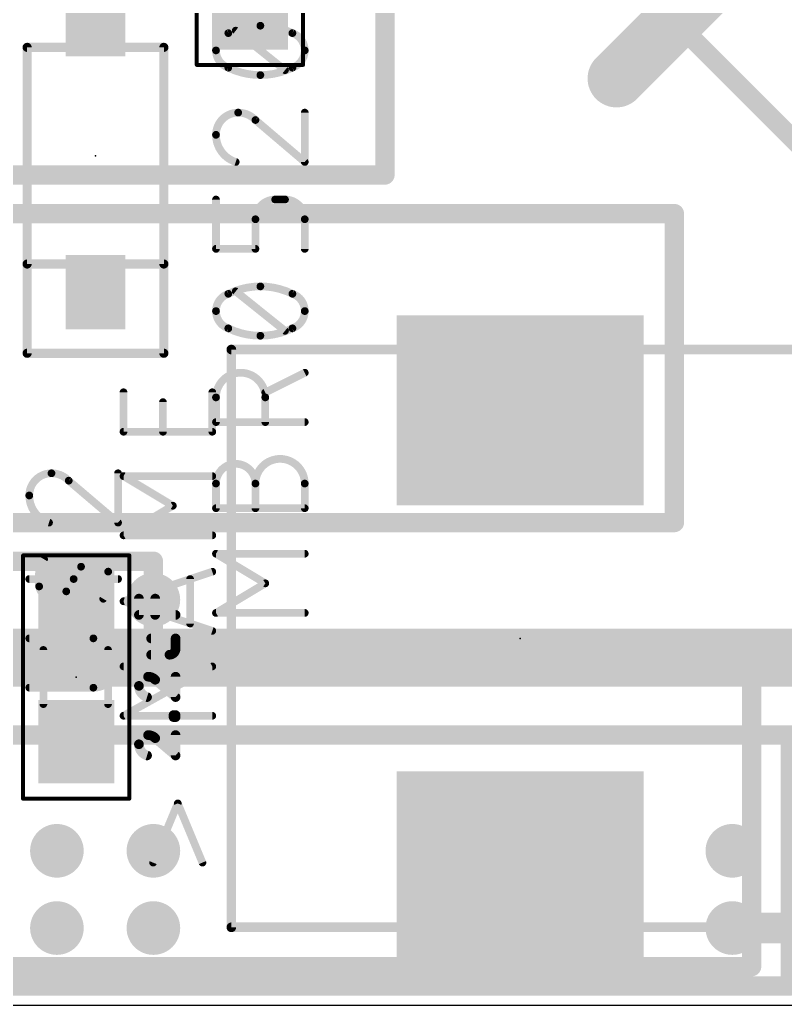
# Model space of a CAD drawing. Extents: x -0.3 to 81.4, y -1.5 to 30.2.
# Drawn here: x 18.81 to 28.89, y 0 to 12.96 of the extents above; entities that cross this region are included whole.
import ezdxf

# ---------------------------------------------------------------- set-up
doc = ezdxf.new("R2010")
doc.units = 0
for name, color, linetype in [('1', 12, 'CONTINUOUS'), ('16', 132, 'CONTINUOUS'), ('18', 110, 'CONTINUOUS'), ('20', 31, 'CONTINUOUS'), ('21', 253, 'CONTINUOUS'), ('23', 53, 'CONTINUOUS'), ('25', 253, 'CONTINUOUS'), ('27', 253, 'CONTINUOUS'), ('39', 12, 'CONTINUOUS'), ('49', 253, 'CONTINUOUS'), ('51', 253, 'CONTINUOUS')]:
    doc.layers.add(name, color=color, linetype=linetype)

# ---------------------------------------------------------------- blocks, each defined once
blk = doc.blocks.new('RECT')
blk.add_solid([(-0.5, -0.5), (0.5, -0.5), (-0.5, 0.5), (0.5, 0.5)])
blk = doc.blocks.new('ROUNDV')
at = {"const_width": 0.5}
blk.add_lwpolyline([(0, -0.25, 1), (0, 0.25, 1), (0, -0.25)], format="xyb", dxfattribs=at)

msp = doc.modelspace()

# ---------------------------------------------------------------- linework, layer by layer
at = {"layer": '1'}
for points, const_width in [([(23.622, 10.922), (23.622, 13.97)], 0.254), ([(28.194, 13.716), (26.67, 12.192)], 0.762), ([(11.176, 10.922), (23.622, 10.922)], 0.254), ([(27.432, 10.414), (17.018, 10.414)], 0.254), ([(27.432, 6.35), (27.432, 10.414)], 0.254), ([(17.018, 6.35), (27.432, 6.35)], 0.254), ([(16.51, 5.842), (20.574, 5.842)], 0.254), ([(20.574, 5.842), (20.574, 5.334)], 0.254), ([(20.574, 5.334), (20.574, 4.826)], 0.254), ([(20.574, 4.826), (18.542, 4.826)], 0.254), ([(28.448, 4.572), (16.764, 4.572)], 0.254), ([(28.448, 0.508), (28.448, 4.572)], 0.254), ([(29.3099, 1.016), (28.194, 1.016)], 0.4064), ([(16.764, 0.508), (28.448, 0.508)], 0.254)]:
    msp.add_lwpolyline(points, dxfattribs=dict(at, const_width=const_width))
for points, const_width in [([(26.5353, 12.3267, 1), (26.8047, 12.0573)], 0.381), ([(23.622, 10.8585, 1), (23.622, 10.9855)], 0.127), ([(23.5585, 10.922, 1), (23.6855, 10.922)], 0.127), ([(27.4955, 10.414, 1), (27.3685, 10.414)], 0.127), ([(27.432, 10.3505, 1), (27.432, 10.4775)], 0.127), ([(27.3685, 6.35, 1), (27.4955, 6.35)], 0.127), ([(27.432, 6.2865, 1), (27.432, 6.4135)], 0.127), ([(20.6375, 5.842, 1), (20.5105, 5.842)], 0.127), ([(20.574, 5.7785, 1), (20.574, 5.9055)], 0.127), ([(20.6375, 5.334, 1), (20.5105, 5.334)], 0.127), ([(20.5105, 5.334, 1), (20.6375, 5.334)], 0.127), ([(20.574, 4.7625, 1), (20.574, 4.8895)], 0.127), ([(20.5105, 4.826, 1), (20.6375, 4.826)], 0.127), ([(28.5115, 4.572, 1), (28.3845, 4.572)], 0.127), ([(28.448, 4.5085, 1), (28.448, 4.6355)], 0.127), ([(28.194, 1.1176, 1), (28.194, 0.9144)], 0.2032), ([(28.3845, 0.508, 1), (28.5115, 0.508)], 0.127), ([(28.448, 0.4445, 1), (28.448, 0.5715)], 0.127)]:
    msp.add_lwpolyline(points, format="xyb", dxfattribs=dict(at, const_width=const_width))
at = {"layer": '16'}
for points, const_width in [([(25.334, 15.052), (32.766, 7.62)], 0.254), ([(11.938, 4.572), (29.972, 4.572)], 0.762), ([(10.668, 3.556), (28.956, 3.556)], 0.254), ([(28.956, 3.556), (28.956, 0.254)], 0.254), ([(28.956, 0.254), (6.858, 0.254)], 0.254)]:
    msp.add_lwpolyline(points, dxfattribs=dict(at, const_width=const_width))
at = {"layer": '16', "const_width": 0.127}
for points in [[(29.0195, 3.556, 1), (28.8925, 3.556)], [(28.8925, 0.254, 1), (29.0195, 0.254)]]:
    msp.add_lwpolyline(points, format="xyb", dxfattribs=at)
at = {"layer": '20'}
msp.add_line((0, 0), (79.375, 0), dxfattribs=at)
at = {"layer": '21'}
for points, const_width in [([(18.912, 12.601), (18.912, 8.5769)], 0.12), ([(20.712, 8.5769), (20.712, 12.601)], 0.12), ([(18.912, 8.5769), (20.712, 8.5769)], 0.12), ([(29.2, 1.026), (21.6, 1.026)], 0.127)]:
    msp.add_lwpolyline(points, dxfattribs=dict(at, const_width=const_width))
for points, const_width in [([(18.942, 12.601, 1), (18.882, 12.601)], 0.06), ([(20.742, 12.601, 1), (20.682, 12.601)], 0.06), ([(18.912, 8.6069, 1), (18.912, 8.5469)], 0.06), ([(18.882, 8.5769, 1), (18.942, 8.5769)], 0.06), ([(20.682, 8.5769, 1), (20.742, 8.5769)], 0.06), ([(20.712, 8.5469, 1), (20.712, 8.6069)], 0.06), ([(21.6, 1.0577, 1), (21.6, 0.9943)], 0.0635)]:
    msp.add_lwpolyline(points, format="xyb", dxfattribs=dict(at, const_width=const_width))
at = {"layer": '23'}
for p in [(19.812, 11.176), (25.4, 4.826), (19.558, 4.318)]:
    msp.add_point(p, dxfattribs=at)
at = {"layer": '25', "const_width": 0.1016}
for points in [[(20.1808, 7.5447), (20.1808, 8.064)], [(21.3492, 8.064), (21.3492, 7.5447)], [(20.7001, 7.5447), (20.7001, 7.9341)], [(21.3492, 7.5447), (20.1808, 7.5447)], [(20.1088, 6.3493), (20.1088, 6.9984)], [(20.8299, 6.5716), (20.1808, 6.961)], [(20.1808, 6.961), (21.3492, 6.961)], [(19.4597, 6.901), (20.1088, 6.3493)], [(20.1808, 6.1821), (20.8299, 6.5716)], [(21.3492, 6.1821), (20.1808, 6.1821)], [(19.5246, 5.6071), (19.622, 5.7693)], [(20.1808, 5.3143), (21.3492, 5.7037)], [(20.1088, 5.6071), (18.9404, 5.6071)], [(19.5246, 5.6071), (19.4272, 5.4448)], [(21.0571, 5.6064), (21.0571, 5.0222)], [(21.3492, 4.9248), (20.1808, 5.3143)], [(19.7842, 4.8267), (18.9404, 4.8267)], [(20.1808, 3.8086), (21.3492, 4.4577)], [(21.3492, 4.4577), (20.1808, 4.4577)], [(18.9404, 4.1776), (19.7842, 4.1776)], [(21.3492, 3.8086), (20.1808, 3.8086)], [(20.5703, 1.8768), (20.8948, 2.6557)], [(20.8948, 2.6557), (21.2194, 1.8768)]]:
    msp.add_lwpolyline(points, dxfattribs=at)
at = {"layer": '25'}
for points, const_width in [([(20.2062, 8.064, 1), (20.1554, 8.064)], 0.0508), ([(21.3746, 8.064, 1), (21.3238, 8.064)], 0.0508), ([(20.7255, 7.9341, 1), (20.6747, 7.9341)], 0.0508), ([(20.1808, 7.5701, 1), (20.1808, 7.5193)], 0.0508), ([(20.1554, 7.5447, 1), (20.2062, 7.5447)], 0.0508), ([(20.6747, 7.5447, 1), (20.7255, 7.5447)], 0.0508), ([(21.3238, 7.5447, 1), (21.3746, 7.5447)], 0.0508), ([(21.3492, 7.5193, 1), (21.3492, 7.5701)], 0.0508), ([(19.2325, 6.9984, 0.4142), (18.9404, 6.7063)], 0.1016), ([(19.4597, 6.901, 0.2053), (19.2325, 6.9984)], 0.1016), ([(19.2325, 7.0238, 1), (19.2325, 6.973)], 0.0508), ([(19.2325, 6.973, 1), (19.2325, 7.0238)], 0.0508), ([(20.1342, 6.9984, 1), (20.0834, 6.9984)], 0.0508), ([(20.1939, 6.9828, 1), (20.1677, 6.9392)], 0.0508), ([(20.1808, 6.9864, 1), (20.1808, 6.9356)], 0.0508), ([(21.3492, 6.9356, 1), (21.3492, 6.9864)], 0.0508), ([(19.4761, 6.9204, 1), (19.4432, 6.8817)], 0.0508), ([(19.4413, 6.8835, 1), (19.4781, 6.9186)], 0.0508), ([(18.9404, 6.7063, 0.3252), (19.2, 6.3493)], 0.1016), ([(18.9658, 6.7063, 1), (18.915, 6.7063)], 0.0508), ([(18.915, 6.7063, 1), (18.9658, 6.7063)], 0.0508), ([(20.843, 6.5498, 1), (20.8168, 6.5933)], 0.0508), ([(20.8168, 6.5498, 1), (20.843, 6.5933)], 0.0508), ([(19.1922, 6.3251, 1), (19.2079, 6.3735)], 0.0508), ([(20.0834, 6.3493, 1), (20.1342, 6.3493)], 0.0508), ([(20.0923, 6.3299, 1), (20.1253, 6.3686)], 0.0508), ([(20.1808, 6.2075, 1), (20.1808, 6.1567)], 0.0508), ([(20.1677, 6.2039, 1), (20.1939, 6.1603)], 0.0508), ([(21.3492, 6.1567, 1), (21.3492, 6.2075)], 0.0508), ([(19.1351, 5.8667, 0.1823), (19.0702, 5.5097)], 0.1016), ([(19.1569, 5.8536, 1), (19.1134, 5.8798)], 0.0508), ([(19.979, 5.7044, 0.6917), (19.622, 5.7693)], 0.1016), ([(19.6002, 5.7824, 1), (19.6437, 5.7563)], 0.0508), ([(19.6437, 5.7563, 1), (19.6002, 5.7824)], 0.0508), ([(19.9141, 5.3474, 0.1823), (19.979, 5.7044)], 0.1016), ([(20.004, 5.709, 1), (19.954, 5.6999)], 0.0508), ([(19.954, 5.6999, 1), (20.004, 5.709)], 0.0508), ([(21.3572, 5.6796, 1), (21.3412, 5.7278)], 0.0508), ([(18.9404, 5.6325, 1), (18.9404, 5.5816)], 0.0508), ([(19.5028, 5.6201, 1), (19.5464, 5.594)], 0.0508), ([(19.5464, 5.594, 1), (19.5028, 5.6201)], 0.0508), ([(20.1088, 5.5816, 1), (20.1088, 5.6325)], 0.0508), ([(21.0825, 5.6064, 1), (21.0317, 5.6064)], 0.0508), ([(19.0702, 5.5097, 0.6917), (19.4272, 5.4448)], 0.1016), ([(19.0952, 5.5142, 1), (19.0452, 5.5051)], 0.0508), ([(19.0452, 5.5051, 1), (19.0952, 5.5142)], 0.0508), ([(19.4055, 5.4578, 1), (19.449, 5.4317)], 0.0508), ([(19.449, 5.4317, 1), (19.4055, 5.4578)], 0.0508), ([(19.8923, 5.3605, 1), (19.9358, 5.3343)], 0.0508), ([(20.1888, 5.3384, 1), (20.1728, 5.2902)], 0.0508), ([(20.1728, 5.3384, 1), (20.1888, 5.2902)], 0.0508), ([(21.0317, 5.0222, 1), (21.0825, 5.0222)], 0.0508), ([(21.3412, 4.9007, 1), (21.3572, 4.9489)], 0.0508), ([(18.9404, 4.8521, 1), (18.9404, 4.8013)], 0.0508), ([(19.7842, 4.1776, 1), (19.7842, 4.8267)], 0.1016), ([(19.7842, 4.8521, 1), (19.7842, 4.8013)], 0.0508), ([(19.7842, 4.8013, 1), (19.7842, 4.8521)], 0.0508), ([(20.1808, 4.4831, 1), (20.1808, 4.4323)], 0.0508), ([(21.3615, 4.4355, 1), (21.3369, 4.4799)], 0.0508), ([(21.3492, 4.4323, 1), (21.3492, 4.4831)], 0.0508), ([(18.9404, 4.203, 1), (18.9404, 4.1522)], 0.0508), ([(19.7842, 4.203, 1), (19.7842, 4.1522)], 0.0508), ([(19.7842, 4.1522, 1), (19.7842, 4.203)], 0.0508), ([(20.1808, 3.834, 1), (20.1808, 3.7832)], 0.0508), ([(20.1685, 3.8308, 1), (20.1931, 3.7864)], 0.0508), ([(21.3492, 3.7832, 1), (21.3492, 3.834)], 0.0508), ([(20.9183, 2.6655, 1), (20.8714, 2.646)], 0.0508), ([(20.9183, 2.646, 1), (20.8714, 2.6655)], 0.0508), ([(20.5468, 1.8866, 1), (20.5937, 1.867)], 0.0508), ([(21.1959, 1.867, 1), (21.2428, 1.8866)], 0.0508), ([(24.4, 1.199, 1), (24.4, 1.453, 1), (24.4, 1.199)], 0.25)]:
    msp.add_lwpolyline(points, format="xyb", dxfattribs=dict(at, const_width=const_width))
at = {"layer": '27'}
for points, const_width in [([(21.5601, 12.7882, 0.3205), (21.3978, 12.561)], 0.1016), ([(21.982, 12.8856, 0.1139), (21.5601, 12.7882)], 0.1016), ([(21.5489, 12.811, 1), (21.5712, 12.7654)], 0.0508), ([(21.5683, 12.7642, 1), (21.5518, 12.8122)], 0.0508), ([(21.6733, 12.8405, 1), (21.6416, 12.8008)], 0.0508), ([(22.4039, 12.7882, 0.1139), (21.982, 12.8856)], 0.1016), ([(21.982, 12.911, 1), (21.982, 12.8602)], 0.0508), ([(21.982, 12.8602, 1), (21.982, 12.911)], 0.0508), ([(22.5662, 12.561, 0.3205), (22.4039, 12.7882)], 0.1016), ([(22.4122, 12.8122, 1), (22.3957, 12.7642)], 0.0508), ([(22.3928, 12.7654, 1), (22.4151, 12.811)], 0.0508), ([(21.3978, 12.561, 0.3205), (21.5601, 12.3338)], 0.1016), ([(21.4232, 12.561, 1), (21.3724, 12.561)], 0.0508), ([(21.3724, 12.561, 1), (21.4232, 12.561)], 0.0508), ([(22.4039, 12.3338, 0.3205), (22.5662, 12.561)], 0.1016), ([(22.5916, 12.561, 1), (22.5408, 12.561)], 0.0508), ([(22.5408, 12.561, 1), (22.5916, 12.561)], 0.0508), ([(21.5601, 12.3338, 0.1139), (21.982, 12.2364)], 0.1016), ([(21.5712, 12.3566, 1), (21.5489, 12.311)], 0.0508), ([(21.5518, 12.3098, 1), (21.5683, 12.3578)], 0.0508), ([(21.982, 12.2364, 0.1139), (22.4039, 12.3338)], 0.1016), ([(22.2907, 12.2815, 1), (22.3224, 12.3212)], 0.0508), ([(22.3957, 12.3578, 1), (22.4122, 12.3098)], 0.0508), ([(22.4151, 12.311, 1), (22.3928, 12.3566)], 0.0508), ([(21.982, 12.2618, 1), (21.982, 12.211)], 0.0508), ([(21.982, 12.211, 1), (21.982, 12.2618)], 0.0508), ([(21.6899, 11.7426, 0.4142), (21.3978, 11.4505)], 0.1016), ([(21.9171, 11.6452, 0.2053), (21.6899, 11.7426)], 0.1016), ([(21.6899, 11.768, 1), (21.6899, 11.7172)], 0.0508), ([(21.6899, 11.7172, 1), (21.6899, 11.768)], 0.0508), ([(21.9335, 11.6645, 1), (21.9006, 11.6258)], 0.0508), ([(21.8987, 11.6277, 1), (21.9355, 11.6627)], 0.0508), ([(22.5916, 11.7426, 1), (22.5408, 11.7426)], 0.0508), ([(21.3978, 11.4505, 0.3252), (21.6574, 11.0935)], 0.1016), ([(21.4232, 11.4505, 1), (21.3724, 11.4505)], 0.0508), ([(21.3724, 11.4505, 1), (21.4232, 11.4505)], 0.0508), ([(21.6496, 11.0693, 1), (21.6653, 11.1176)], 0.0508), ([(22.5408, 11.0935, 1), (22.5916, 11.0935)], 0.0508), ([(22.5497, 11.0741, 1), (22.5827, 11.1128)], 0.0508), ([(21.4232, 10.5996, 1), (21.3724, 10.5996)], 0.0508), ([(22.1767, 10.5996, 0.4142), (21.9171, 10.3399)], 0.1016), ([(22.1767, 10.625, 1), (22.1767, 10.5742)], 0.0508), ([(22.1767, 10.5742, 1), (22.1767, 10.625)], 0.0508), ([(22.5662, 10.3399, 0.4142), (22.3066, 10.5996)], 0.1016), ([(22.3066, 10.625, 1), (22.3066, 10.5742)], 0.0508), ([(22.3066, 10.5742, 1), (22.3066, 10.625)], 0.0508), ([(21.9425, 10.3399, 1), (21.8917, 10.3399)], 0.0508), ([(22.5916, 10.3399, 1), (22.5408, 10.3399)], 0.0508), ([(21.8917, 10.3399, 1), (21.9425, 10.3399)], 0.0508), ([(22.5408, 10.3399, 1), (22.5916, 10.3399)], 0.0508), ([(21.3978, 9.9759, 1), (21.3978, 9.9251)], 0.0508), ([(21.9171, 9.9251, 1), (21.9171, 9.9759)], 0.0508), ([(21.3724, 9.9505, 1), (21.4232, 9.9505)], 0.0508), ([(21.8917, 9.9505, 1), (21.9425, 9.9505)], 0.0508), ([(22.5408, 9.9505, 1), (22.5916, 9.9505)], 0.0508), ([(21.982, 9.4566, 0.1139), (21.5601, 9.3592)], 0.1016), ([(22.4039, 9.3592, 0.1139), (21.982, 9.4566)], 0.1016), ([(21.982, 9.482, 1), (21.982, 9.4312)], 0.0508), ([(21.982, 9.4312, 1), (21.982, 9.482)], 0.0508), ([(21.5601, 9.3592, 0.3205), (21.3978, 9.132)], 0.1016), ([(21.5489, 9.382, 1), (21.5712, 9.3364)], 0.0508), ([(21.5683, 9.3352, 1), (21.5518, 9.3832)], 0.0508), ([(21.6733, 9.4115, 1), (21.6416, 9.3718)], 0.0508), ([(22.5662, 9.132, 0.3205), (22.4039, 9.3592)], 0.1016), ([(22.4122, 9.3832, 1), (22.3957, 9.3352)], 0.0508), ([(22.3928, 9.3364, 1), (22.4151, 9.382)], 0.0508), ([(21.3978, 9.132, 0.3205), (21.5601, 8.9048)], 0.1016), ([(21.4232, 9.132, 1), (21.3724, 9.132)], 0.0508), ([(21.3724, 9.132, 1), (21.4232, 9.132)], 0.0508), ([(22.4039, 8.9048, 0.3205), (22.5662, 9.132)], 0.1016), ([(22.5916, 9.132, 1), (22.5408, 9.132)], 0.0508), ([(22.5408, 9.132, 1), (22.5916, 9.132)], 0.0508), ([(21.5712, 8.9277, 1), (21.5489, 8.882)], 0.0508), ([(21.5601, 8.9048, 0.1139), (21.982, 8.8075)], 0.1016), ([(21.5518, 8.8808, 1), (21.5683, 8.9288)], 0.0508), ([(21.982, 8.8075, 0.1139), (22.4039, 8.9048)], 0.1016), ([(22.3957, 8.9288, 1), (22.4122, 8.8808)], 0.0508), ([(22.4151, 8.882, 1), (22.3928, 8.9277)], 0.0508), ([(21.982, 8.8329, 1), (21.982, 8.7821)], 0.0508), ([(21.982, 8.7821, 1), (21.982, 8.8329)], 0.0508), ([(22.2907, 8.8525, 1), (22.3224, 8.8922)], 0.0508), ([(22.0469, 7.9964, 1), (21.3978, 7.9964)], 0.1016), ([(22.5776, 8.2982, 1), (22.5548, 8.3436)], 0.0508), ([(21.4232, 7.9964, 1), (21.3724, 7.9964)], 0.0508), ([(22.0723, 7.9964, 1), (22.0215, 7.9964)], 0.0508), ([(22.0356, 8.084, 1), (22.0583, 8.0386)], 0.0508), ([(21.3724, 7.9964, 1), (21.4232, 7.9964)], 0.0508), ([(22.0215, 7.9964, 1), (22.0723, 7.9964)], 0.0508), ([(21.3978, 7.6972, 1), (21.3978, 7.6464)], 0.0508), ([(21.3724, 7.6718, 1), (21.4232, 7.6718)], 0.0508), ([(22.0215, 7.6718, 1), (22.0723, 7.6718)], 0.0508), ([(22.5662, 7.6464, 1), (22.5662, 7.6972)], 0.0508), ([(21.9171, 6.863, 1), (21.3978, 6.863)], 0.1016), ([(22.5662, 6.863, 1), (21.9171, 6.863)], 0.1016), ([(21.4232, 6.863, 1), (21.3724, 6.863)], 0.0508), ([(21.3724, 6.863, 1), (21.4232, 6.863)], 0.0508), ([(21.9425, 6.863, 1), (21.8917, 6.863)], 0.0508), ([(21.8917, 6.863, 1), (21.9425, 6.863)], 0.0508), ([(21.8917, 6.863, 1), (21.9425, 6.863)], 0.0508), ([(22.5916, 6.863, 1), (22.5408, 6.863)], 0.0508), ([(22.5408, 6.863, 1), (22.5916, 6.863)], 0.0508), ([(21.3978, 6.5638, 1), (21.3978, 6.513)], 0.0508), ([(21.3724, 6.5384, 1), (21.4232, 6.5384)], 0.0508), ([(21.8917, 6.5384, 1), (21.9425, 6.5384)], 0.0508), ([(22.5408, 6.5384, 1), (22.5916, 6.5384)], 0.0508), ([(22.5662, 6.513, 1), (22.5662, 6.5638)], 0.0508), ([(21.4109, 5.9619, 1), (21.3847, 5.9183)], 0.0508), ([(21.3978, 5.9655, 1), (21.3978, 5.9147)], 0.0508), ([(22.5662, 5.9147, 1), (22.5662, 5.9655)], 0.0508), ([(22.06, 5.5288, 1), (22.0338, 5.5724)], 0.0508), ([(22.0338, 5.5288, 1), (22.06, 5.5724)], 0.0508), ([(20.4153, 5.3498, 1), (20.3518, 5.3498)], 0.0635), ([(20.6297, 5.3498, 1), (20.5662, 5.3498)], 0.0635), ([(20.3835, 5.167, 1), (20.3835, 5.1035)], 0.0635), ([(20.8661, 5.1035, 1), (20.8661, 5.167)], 0.0635), ([(21.3978, 5.1866, 1), (21.3978, 5.1358)], 0.0508), ([(21.3847, 5.1829, 1), (21.4109, 5.1394)], 0.0508), ([(22.5662, 5.1358, 1), (22.5662, 5.1866)], 0.0508), ([(20.3518, 5.1353, 1), (20.4153, 5.1353)], 0.0635), ([(20.5662, 5.1353, 1), (20.6297, 5.1353)], 0.0635), ([(20.5444, 4.8577, 1), (20.5444, 4.7942)], 0.0635), ([(20.8978, 4.826, 1), (20.8344, 4.826)], 0.0635), ([(20.8661, 4.7942, 1), (20.8661, 4.8577)], 0.0635), ([(20.5444, 4.6432, 1), (20.5444, 4.5797)], 0.0635), ([(20.7857, 4.6115, 0.4142), (20.8661, 4.6919)], 0.127), ([(20.7857, 4.6432, 1), (20.7857, 4.5797)], 0.0635), ([(20.7857, 4.5797, 1), (20.7857, 4.6432)], 0.0635), ([(20.8978, 4.6919, 1), (20.8344, 4.6919)], 0.0635), ([(20.8344, 4.6919, 1), (20.8978, 4.6919)], 0.0635), ([(20.5042, 4.3224, 0.4142), (20.3835, 4.2018)], 0.127), ([(20.598, 4.2822, 0.2053), (20.5042, 4.3224)], 0.127), ([(20.5042, 4.3542, 1), (20.5042, 4.2907)], 0.0635), ([(20.5042, 4.2907, 1), (20.5042, 4.3542)], 0.0635), ([(20.6186, 4.3064, 1), (20.5774, 4.258)], 0.0635), ([(20.575, 4.2603, 1), (20.621, 4.3041)], 0.0635), ([(20.8978, 4.3224, 1), (20.8344, 4.3224)], 0.0635), ([(20.3835, 4.2018, 0.3252), (20.4907, 4.0543)], 0.127), ([(20.4152, 4.2018, 1), (20.3518, 4.2018)], 0.0635), ([(20.3517, 4.2018, 1), (20.4152, 4.2018)], 0.0635), ([(20.481, 4.0241, 1), (20.5005, 4.0845)], 0.0635), ([(20.8344, 4.0543, 1), (20.8978, 4.0543)], 0.0635), ([(20.8455, 4.0301, 1), (20.8867, 4.0785)], 0.0635), ([(20.8393, 3.8495, 1), (20.8393, 3.786)], 0.0635), ([(20.871, 3.8177, 1), (20.8075, 3.8177)], 0.0635), ([(20.8393, 3.8227, 1), (20.8393, 3.7592)], 0.0635), ([(20.8075, 3.7909, 1), (20.871, 3.7909)], 0.0635), ([(20.8978, 3.8177, 1), (20.8344, 3.8177)], 0.0635), ([(20.8344, 3.7909, 1), (20.8978, 3.7909)], 0.0635), ([(20.8661, 3.786, 1), (20.8661, 3.8495)], 0.0635), ([(20.8661, 3.7592, 1), (20.8661, 3.8227)], 0.0635), ([(20.5042, 3.5544, 0.4142), (20.3835, 3.4337)], 0.127), ([(20.598, 3.5141, 0.2053), (20.5042, 3.5544)], 0.127), ([(20.5042, 3.5861, 1), (20.5042, 3.5226)], 0.0635), ([(20.5042, 3.5226, 1), (20.5042, 3.5861)], 0.0635), ([(20.6186, 3.5383, 1), (20.5774, 3.4899)], 0.0635), ([(20.575, 3.4922, 1), (20.621, 3.536)], 0.0635), ([(20.8978, 3.5544, 1), (20.8344, 3.5544)], 0.0635), ([(20.3835, 3.4337, 0.3252), (20.4907, 3.2862)], 0.127), ([(20.4152, 3.4337, 1), (20.3518, 3.4337)], 0.0635), ([(20.3517, 3.4337, 1), (20.4152, 3.4337)], 0.0635), ([(20.481, 3.256, 1), (20.5005, 3.3165)], 0.0635), ([(20.8344, 3.2862, 1), (20.8978, 3.2862)], 0.0635), ([(20.8455, 3.2621, 1), (20.8867, 3.3104)], 0.0635)]:
    msp.add_lwpolyline(points, format="xyb", dxfattribs=dict(at, const_width=const_width))
for points, const_width in [([(22.3066, 12.3014), (21.6574, 12.8206)], 0.1016), ([(21.9171, 11.6452), (22.5662, 11.0935)], 0.1016), ([(22.5662, 11.0935), (22.5662, 11.7426)], 0.1016), ([(21.3978, 9.9505), (21.3978, 10.5996)], 0.1016), ([(22.3066, 10.5996), (22.1767, 10.5996)], 0.1016), ([(21.9171, 10.3399), (21.9171, 9.9505)], 0.1016), ([(22.5662, 9.9505), (22.5662, 10.3399)], 0.1016), ([(21.9171, 9.9505), (21.3978, 9.9505)], 0.1016), ([(22.3066, 8.8724), (21.6574, 9.3917)], 0.1016), ([(22.5662, 8.3209), (22.0469, 8.0613)], 0.1016), ([(21.3978, 7.6718), (21.3978, 7.9964)], 0.1016), ([(22.0469, 7.9964), (22.0469, 7.6718)], 0.1016), ([(22.5662, 7.6718), (21.3978, 7.6718)], 0.1016), ([(21.3978, 6.5384), (21.3978, 6.863)], 0.1016), ([(21.9171, 6.5384), (21.9171, 6.863)], 0.1016), ([(22.5662, 6.863), (22.5662, 6.5384)], 0.1016), ([(22.5662, 6.5384), (21.3978, 6.5384)], 0.1016), ([(22.0469, 5.5506), (21.3978, 5.9401)], 0.1016), ([(21.3978, 5.9401), (22.5662, 5.9401)], 0.1016), ([(21.3978, 5.1612), (22.0469, 5.5506)], 0.1016), ([(20.3835, 5.1353), (20.3835, 5.3498)], 0.127), ([(20.598, 5.1353), (20.598, 5.3498)], 0.127), ([(20.8661, 5.1353), (20.3835, 5.1353)], 0.127), ([(22.5662, 5.1612), (21.3978, 5.1612)], 0.1016), ([(20.8661, 4.826), (20.5444, 4.826)], 0.127), ([(20.8661, 4.6919), (20.8661, 4.826)], 0.127), ([(20.5444, 4.6115), (20.7857, 4.6115)], 0.127), ([(20.598, 4.2822), (20.8661, 4.0543)], 0.127), ([(20.8661, 4.0543), (20.8661, 4.3224)], 0.127), ([(20.8393, 3.7909), (20.8393, 3.8177)], 0.127), ([(20.8393, 3.8177), (20.8661, 3.8177)], 0.127), ([(20.8661, 3.7909), (20.8393, 3.7909)], 0.127), ([(20.8661, 3.8177), (20.8661, 3.7909)], 0.127), ([(20.598, 3.5141), (20.8661, 3.2862)], 0.127), ([(20.8661, 3.2862), (20.8661, 3.5544)], 0.127)]:
    msp.add_lwpolyline(points, dxfattribs=dict(at, const_width=const_width))
at = {"layer": '39', "const_width": 0.0508}
for points in [[(21.144, 12.37), (21.144, 15.57)], [(22.544, 15.57), (22.544, 12.37)], [(22.544, 12.37), (21.144, 12.37)], [(18.858, 2.718), (18.858, 5.918)], [(18.858, 5.918), (20.258, 5.918)], [(20.258, 5.918), (20.258, 2.718)], [(20.258, 2.718), (18.858, 2.718)]]:
    msp.add_lwpolyline(points, dxfattribs=at)
at = {"layer": '39', "const_width": 0.0254}
for points in [[(21.144, 12.3827, 1), (21.144, 12.3573)], [(21.1313, 12.37, 1), (21.1567, 12.37)], [(22.5313, 12.37, 1), (22.5567, 12.37)], [(22.544, 12.3573, 1), (22.544, 12.3827)], [(18.8707, 5.918, 1), (18.8453, 5.918)], [(18.858, 5.9307, 1), (18.858, 5.9053)], [(20.2707, 5.918, 1), (20.2453, 5.918)], [(20.258, 5.9053, 1), (20.258, 5.9307)], [(18.858, 2.7307, 1), (18.858, 2.7053)], [(18.8453, 2.718, 1), (18.8707, 2.718)], [(20.2453, 2.718, 1), (20.2707, 2.718)], [(20.258, 2.7053, 1), (20.258, 2.7307)]]:
    msp.add_lwpolyline(points, format="xyb", dxfattribs=at)
at = {"layer": '49', "const_width": 0.127}
for points in [[(21.6, 1.026), (21.6, 8.626)], [(21.6, 8.626), (29.2, 8.626)]]:
    msp.add_lwpolyline(points, dxfattribs=at)
at = {"layer": '49', "const_width": 0.0635}
for points in [[(21.6, 8.6578, 1), (21.6, 8.5943)], [(21.6318, 8.626, 1), (21.5683, 8.626)], [(21.5683, 1.026, 1), (21.6318, 1.026)]]:
    msp.add_lwpolyline(points, format="xyb", dxfattribs=at)
at = {"layer": '51'}
for points, const_width in [([(18.912, 9.751), (18.912, 12.601)], 0.12), ([(18.912, 12.601), (20.712, 12.601)], 0.12), ([(20.712, 12.601), (20.712, 9.751)], 0.12), ([(20.712, 9.751), (18.912, 9.751)], 0.12), ([(19.126, 3.962), (19.126, 4.674)], 0.1016), ([(19.977, 3.962), (19.977, 4.674)], 0.1016)]:
    msp.add_lwpolyline(points, dxfattribs=dict(at, const_width=const_width))
for points, const_width in [([(18.942, 12.601, 1), (18.882, 12.601)], 0.06), ([(18.912, 12.631, 1), (18.912, 12.571)], 0.06), ([(20.742, 12.601, 1), (20.682, 12.601)], 0.06), ([(20.712, 12.571, 1), (20.712, 12.631)], 0.06), ([(18.912, 9.781, 1), (18.912, 9.721)], 0.06), ([(18.882, 9.751, 1), (18.942, 9.751)], 0.06), ([(20.682, 9.751, 1), (20.742, 9.751)], 0.06), ([(20.712, 9.721, 1), (20.712, 9.781)], 0.06), ([(19.1514, 4.674, 1), (19.1006, 4.674)], 0.0508), ([(20.0024, 4.674, 1), (19.9516, 4.674)], 0.0508), ([(19.1006, 3.962, 1), (19.1514, 3.962)], 0.0508), ([(19.9516, 3.962, 1), (20.0024, 3.962)], 0.0508)]:
    msp.add_lwpolyline(points, format="xyb", dxfattribs=dict(at, const_width=const_width))

# ---------------------------------------------------------------- block references
at = {"layer": '1', "xscale": 1.1}
for p, rotation in [((21.844, 13.12), 270), ((19.558, 5.168), 90), ((19.558, 3.468), 90)]:
    msp.add_blockref('RECT', p, dxfattribs=dict(at, rotation=rotation))
at = {"layer": '1', "rotation": 90}
for p, xscale, yscale in [((19.812, 12.9725), 0.9772, 0.7891), ((19.812, 9.3795), 0.9772, 0.7891), ((25.4, 7.826), 2.5, 3.25), ((25.4, 1.826), 2.5, 3.25)]:
    msp.add_blockref('RECT', p, dxfattribs=dict(at, xscale=xscale, yscale=yscale))
at = {"layer": '18', "xscale": 0.7056, "yscale": 0.7056}
for p in [(26.67, 12.192), (26.67, 12.192), (20.574, 5.334), (20.574, 5.334), (19.304, 2.032), (19.304, 2.032), (20.574, 2.032), (20.574, 2.032), (28.194, 2.032), (28.194, 2.032), (19.304, 1.016), (19.304, 1.016), (20.574, 1.016), (20.574, 1.016), (28.194, 1.016), (28.194, 1.016)]:
    msp.add_blockref('ROUNDV', p, dxfattribs=at)
at = {"layer": '51', "xscale": 0.5001, "yscale": 0.95, "rotation": 90}
for p in [(19.5529, 4.8982), (19.5529, 3.7299)]:
    msp.add_blockref('RECT', p, dxfattribs=at)

doc.saveas('drawing.dxf')
